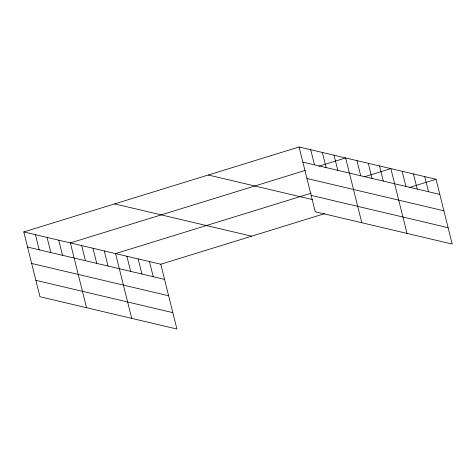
<?xml version="1.0" encoding="UTF-8"?>
<svg xmlns="http://www.w3.org/2000/svg" width="476" height="476" viewBox="0 0 476 476"><rect width="100%" height="100%" fill="white"/><g stroke="black" fill="none" stroke-linecap="round" stroke-linejoin="round"><path stroke-width="0.71" d="M23.8 231.931L160.769 264.24L176.917 329.029L39.954 296.726L23.8 231.931L299.083 146.971L436.046 179.274L452.2 244.069L315.231 211.76L299.083 146.971M305.509 170.343L70.371 242.915L86.525 307.71M318.89 166.213L345.647 157.955L361.802 222.744M311.274 193.173L115.567 253.577L131.721 318.367M364.086 176.876L390.85 168.617L407.004 233.407M160.769 264.24L324.644 213.659M409.289 187.532L436.046 179.274M302.855 162.102L439.818 194.41M306.937 178.494L443.906 210.797M311.149 195.374L448.112 227.677M208.238 175.007L312.714 199.652M114.645 203.895L251.608 236.197M27.572 247.068L164.541 279.37M31.66 263.454L168.623 295.757M35.867 280.334L172.836 312.643M424.747 176.608L428.519 191.745M413.448 173.948L417.22 189.079M402.149 171.283L405.921 186.413M379.545 165.951L383.323 181.082M368.245 163.286L372.018 178.417M356.946 160.62L360.719 175.751M334.003 155.212L337.781 170.343M322.365 152.463L326.137 167.594M310.721 149.72L314.493 164.851M149.464 261.574L153.236 276.705M138.165 258.908L141.937 274.039M126.866 256.243L130.638 271.374M104.268 250.911L108.04 266.042M92.969 248.246L96.741 263.377M81.67 245.58L85.442 260.711M58.727 240.172L62.499 255.303M47.082 237.423L50.855 252.56M35.444 234.68L39.216 249.811"/></g></svg>
